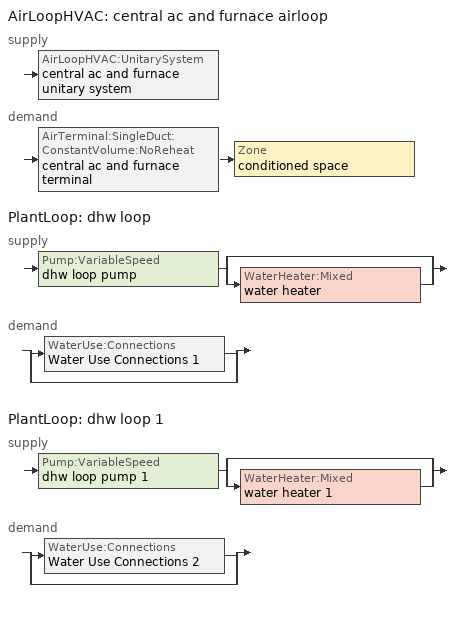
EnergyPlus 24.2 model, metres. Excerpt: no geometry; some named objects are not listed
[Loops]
AirLoopHVAC 'central ac and furnace airloop'
 supply: AirLoopHVAC:UnitarySystem 'central ac and furnace unitary system'
 demand: AirTerminal:SingleDuct:ConstantVolume:NoReheat 'central ac and furnace terminal' > Zone 'conditioned space'
PlantLoop 'dhw loop'
 supply: Pump:VariableSpeed 'dhw loop pump' > split
  | bypass
  | WaterHeater:Mixed 'water heater'
 demand: split
  | WaterUse:Connections 'Water Use Connections 1'
  | bypass
PlantLoop 'dhw loop 1'
 supply: Pump:VariableSpeed 'dhw loop pump 1' > split
  | bypass
  | WaterHeater:Mixed 'water heater 1'
 demand: split
  | WaterUse:Connections 'Water Use Connections 2'
  | bypass
[ZoneControl:Thermostat]
conditioned space Thermostat: Zone or ZoneList=conditioned space; Control Type Schedule=conditioned space Thermostat Schedule; Control 1=conditioned space temperature setpoint; Temperature Difference Between Cutout And Setpoint {deltaC}=0
[ThermostatSetpoint:DualSetpoint]
conditioned space temperature setpoint: Heating Setpoint Temperature Schedule=heating setpoint; Cooling Setpoint Temperature Schedule=cooling setpoint
[AirTerminal:SingleDuct:ConstantVolume:NoReheat]
central ac and furnace terminal: Availability Schedule=Always On Discrete; Maximum Air Flow Rate {m3/s}=1.33467
[AirLoopHVAC:UnitarySystem] Control Type=Load; Controlling Zone or Thermostat Location=conditioned space; Dehumidification Control Type=None; Availability Schedule=Always On Discrete; Fan Placement=BlowThrough; DX Heating Coil Sizing Ratio=1; Use DOAS DX Cooling Coil=No; Minimum Supply Air Temperature {C}=2; Latent Load Control=SensibleOnlyLoadControl; Heating Supply Air Flow Rate Method=SupplyAirFlowRate; No Load Supply Air Flow Rate Method=SupplyAirFlowRate; No Load Supply Air Flow Rate {m3/s}=0; No Load Supply Air Flow Rate Control Set To Low Speed=Yes; Maximum Supply Air Temperature {C}=48.8889; Maximum Outdoor Dry-Bulb Temperature for Supplemental Heater Operation {C}=21; Ancillary On-Cycle Electric Power {W}=0; Ancillary Off-Cycle Electric Power {W}=0
Name | Supply Fan | Supply Air Fan Operating Mode Schedule | Heating Coil | Cooling Supply Air Flow Rate Method | Heating Supply Air Flow Rate {m3/s} | Cooling Coil | Cooling Supply Air Flow Rate {m3/s}
unit heater unitary system | unit heater supply fan | unit heater auto fan schedule | unit heater htg coil | None | 0.00141584
unit heater unitary system 1 | unit heater supply fan 1 | unit heater auto fan schedule 1 | unit heater htg coil 1 | None | 0.00141584
unit heater unitary system 2 | unit heater supply fan 2 | unit heater auto fan schedule 2 | unit heater htg coil 2 | None | 0.00141584
unit heater unitary system 3 | unit heater supply fan 3 | unit heater auto fan schedule 3 | unit heater htg coil 3 | None | 0.00141584
central ac and furnace unitary system | central ac and furnace supply fan | central ac and furnace auto fan schedule | central ac and furnace htg coil | SupplyAirFlowRate | 0.976459 | central ac and furnace clg coil | 1.33467
[Fan:SystemModel] Availability Schedule=Always On Discrete; Speed Control Method=Discrete; Electric Power Minimum Flow Rate Fraction=0.2; Design Pressure Rise {Pa}=500; Motor Efficiency=1; Motor In Air Stream Fraction=1; Design Electric Power Consumption {W}=Autosize; Design Power Sizing Method=PowerPerFlow; Electric Power Per Unit Flow Rate Per Unit Pressure {W/((m3/s)-Pa)}=1.66667; Fan Total Efficiency=0.7; Motor Loss Radiative Fraction=0
Name | Design Maximum Air Flow Rate {m3/s} | Electric Power Per Unit Flow Rate {W/(m3/s)} | Number of Speeds | Speed Flow Fraction 1 | Speed Electric Power Fraction 1 | Speed Flow Fraction 2 | Speed Electric Power Fraction 2
unit heater supply fan; unit heater supply fan 1; unit heater supply fan 2; unit heater supply fan 3 | 0.00141584 | 1e-06 | 1 | 1 | 1
central ac and furnace supply fan | 1.33467 | 794.58 | 2 | 0.73161 | 0.3916 | 1 | 1
[Coil:Heating:Fuel] Availability Schedule=Always On Discrete; Fuel Type=NaturalGas; On Cycle Parasitic Electric Load {W}=0; Off Cycle Parasitic Fuel Load {W}=0
Name | Burner Efficiency | Nominal Capacity {W}
unit heater htg coil; unit heater htg coil 1; unit heater htg coil 2; unit heater htg coil 3 | 0.3 | 0.293071
central ac and furnace htg coil | 0.98 | 33095.9
[Zone equipment]
conditioned space: central ac and furnace terminal, unit heater unitary system, unit heater unitary system 1, unit heater unitary system 2, unit heater unitary system 3
[AirLoopHVAC]
central ac and furnace airloop: Design Supply Air Flow Rate {m3/s}=1.33467; Design Return Air Flow Fraction of Supply Air Flow=1
[Sizing:System]
central ac and furnace airloop: Type of Load to Size On=Sensible; Design Outdoor Air Flow Rate {m3/s}=Autosize; Central Heating Maximum System Air Flow Ratio=0.3; Preheat Design Temperature {C}=7; Preheat Design Humidity Ratio {kgWater/kgDryAir}=0.008; Precool Design Temperature {C}=12.8; Precool Design Humidity Ratio {kgWater/kgDryAir}=0.008; Central Cooling Design Supply Air Temperature {C}=12.8; Central Heating Design Supply Air Temperature {C}=16.7; Type of Zone Sum to Use=NonCoincident; 100% Outdoor Air in Cooling=Yes; 100% Outdoor Air in Heating=Yes; Central Cooling Design Supply Air Humidity Ratio {kgWater/kgDryAir}=0.0085; Central Heating Design Supply Air Humidity Ratio {kgWater/kgDryAir}=0.008; Cooling Supply Air Flow Rate Method=DesignDay; Cooling Supply Air Flow Rate {m3/s}=0; Cooling Supply Air Flow Rate Per Floor Area {m3/s-m2}=0.00996765; Cooling Fraction of Autosized Cooling Supply Air Flow Rate=1; Cooling Supply Air Flow Rate Per Unit Cooling Capacity {m3/s-W}=3.94755e-05; Heating Supply Air Flow Rate Method=DesignDay; Heating Supply Air Flow Rate {m3/s}=0; Heating Supply Air Flow Rate Per Floor Area {m3/s-m2}=0.00996765; Heating Fraction of Autosized Heating Supply Air Flow Rate=1; Heating Fraction of Autosized Cooling Supply Air Flow Rate=1; Heating Supply Air Flow Rate Per Unit Heating Capacity {m3/s-W}=3.15882e-05; System Outdoor Air Method=ZoneSum; Zone Maximum Outdoor Air Fraction=1; Cooling Design Capacity Method=CoolingDesignCapacity; Cooling Design Capacity {W}=Autosize; Cooling Design Capacity Per Floor Area {W/m2}=234.7; Fraction of Autosized Cooling Design Capacity=1; Heating Design Capacity Method=HeatingDesignCapacity; Heating Design Capacity {W}=Autosize; Heating Design Capacity Per Floor Area {W/m2}=157; Fraction of Autosized Heating Design Capacity=1; Central Cooling Capacity Control Method=OnOff; Occupant Diversity=Autosize
[AvailabilityManager:Scheduled]
central ac and furnace airloop Availability Manager: Schedule=Always On Discrete
[Coil:Cooling:DX:SingleSpeed]
central ac and furnace clg coil: Availability Schedule=Always On Discrete; Gross Rated Total Cooling Capacity {W}=25560.3; Gross Rated Sensible Heat Ratio=0.759906; Gross Rated Cooling COP {W/W}=4.0394; Rated Air Flow Rate {m3/s}=1.31528; Rated Evaporator Fan Power Per Volume Flow Rate 2017 {W/(m3/s)}=773.3; Rated Evaporator Fan Power Per Volume Flow Rate 2023 {W/(m3/s)}=934.4; Total Cooling Capacity Function of Temperature Curve=Cool-CAP-fT1; Total Cooling Capacity Function of Flow Fraction Curve=Cool-CAP-fFF1; Energy Input Ratio Function of Temperature Curve=Cool-EIR-fT1; Energy Input Ratio Function of Flow Fraction Curve=Cool-EIR-fFF1; Part Load Fraction Correlation Curve=Cool-PLF-fPLR1; Minimum Outdoor Dry-Bulb Temperature for Compressor Operation {C}=-25; Nominal Time for Condensate Removal to Begin {s}=1000; Ratio of Initial Moisture Evaporation Rate and Steady State Latent Capacity=1.5; Maximum Cycling Rate {cycles/hr}=3; Latent Capacity Time Constant {s}=45; Condenser Type=AirCooled; Evaporative Condenser Effectiveness=0.9; Evaporative Condenser Air Flow Rate {m3/s}=Autosize; Evaporative Condenser Pump Rated Power Consumption {W}=Autosize; Crankcase Heater Capacity {W}=50; Maximum Outdoor Dry-Bulb Temperature for Crankcase Heater Operation {C}=10; Basin Heater Capacity {W/K}=0; Basin Heater Setpoint Temperature {C}=2
[PlantLoop] Fluid Type=Water; Maximum Loop Temperature {C}=100; Minimum Loop Temperature {C}=0; Maximum Loop Flow Rate {m3/s}=0.01; Minimum Loop Flow Rate {m3/s}=0; Plant Loop Volume {m3}=0.003; Load Distribution Scheme=Optimal; Plant Loop Demand Calculation Scheme=SingleSetpoint; Common Pipe Simulation=None
Name | Plant Equipment Operation Scheme
dhw loop | dhw loop Operation Schemes
dhw loop 1 | dhw loop 1 Operation Schemes
[Sizing:Plant] Loop Type=Heating; Design Loop Exit Temperature {C}=56; Loop Design Temperature Difference {deltaC}=5.55556; Sizing Option=NonCoincident; Zone Timesteps in Averaging Window=1; Coincident Sizing Factor Mode=None
dhw loop; dhw loop 1
[Pump:VariableSpeed] Design Maximum Flow Rate {m3/s}=0.01; Design Pump Head {Pa}=1; Design Power Consumption {W}=0; Motor Efficiency=0.85; Fraction of Motor Inefficiencies to Fluid Stream=0; Coefficient 1 of the Part Load Performance Curve=0; Coefficient 2 of the Part Load Performance Curve=1; Coefficient 3 of the Part Load Performance Curve=0; Coefficient 4 of the Part Load Performance Curve=0; Design Minimum Flow Rate {m3/s}=0; Pump Control Type=Intermittent; Skin Loss Radiative Fraction=0.5; Design Power Sizing Method=PowerPerFlowPerPressure; Design Electric Power per Unit Flow Rate {W/(m3/s)}=348701.1; Design Shaft Power per Unit Flow Rate per Unit Head {W/((m3/s)-Pa)}=1.28205; Design Minimum Flow Rate Fraction=0
dhw loop pump; dhw loop pump 1
[WaterHeater:Mixed] Deadband Temperature Difference {deltaC}=2; Maximum Temperature Limit {C}=99; Heater Control Type=Cycle; Heater Maximum Capacity {W}=10550.6; Heater Minimum Capacity {W}=0; Heater Ignition Minimum Flow Rate {m3/s}=0; Heater Ignition Delay {s}=0; Heater Fuel Type=NaturalGas; Off Cycle Parasitic Fuel Consumption Rate {W}=0; Off Cycle Parasitic Fuel Type=Electricity; Off Cycle Parasitic Heat Fraction to Tank=0; On Cycle Parasitic Fuel Consumption Rate {W}=0; On Cycle Parasitic Fuel Type=Electricity; On Cycle Parasitic Heat Fraction to Tank=0; Ambient Temperature Indicator=Zone; Ambient Temperature Zone=conditioned space; Off Cycle Loss Fraction to Zone=0.64; On Cycle Loss Fraction to Zone=1; Use Side Effectiveness=1; Source Side Effectiveness=1; Use Side Design Flow Rate {m3/s}=Autosize; Source Side Design Flow Rate {m3/s}=Autosize; Indirect Water Heating Recovery Time {hr}=1.5; Source Side Flow Control Mode=IndirectHeatPrimarySetpoint
Name | Tank Volume {m3} | Setpoint Temperature Schedule | Heater Thermal Efficiency | Off Cycle Loss Coefficient to Ambient Temperature {W/K} | On Cycle Loss Coefficient to Ambient Temperature {W/K}
water heater | 0.179807 | water heater setpoint | 0.768328 | 4.62402 | 4.62402
water heater 1 | 0.233749 | water heater setpoint 1 | 0.763001 | 5.7273 | 5.7273
[WaterHeater:Sizing] Design Mode=PeakDraw; Time Storage Can Meet Peak Draw {hr}=0.538503; Time for Tank Recovery {hr}=0; Nominal Tank Volume for Autosizing Plant Connections {m3}=1
water heater; water heater 1
[SetpointManager:Scheduled] Control Variable=Temperature
Name | Schedule
Setpoint Manager Scheduled 1 | dhw temp
Setpoint Manager Scheduled 2 | dhw temp 1
[WaterUse:Connections] Drain Water Heat Exchanger Type=None; Drain Water Heat Exchanger Destination=Plant
Name | Water Use Equipment Name 1 | Water Use Equipment Name 2 | Water Use Equipment Name 3 | Water Use Equipment Name 4
Water Use Connections 1 | dhw fixtures | dhw distribution waste | clothes washer | dishwasher
Water Use Connections 2 | dhw fixtures 1 | dhw distribution waste 1 | clothes washer 1 | dishwasher 1
[WaterUse:Equipment]
Name | Peak Flow Rate {m3/s} | Flow Rate Fraction Schedule | Target Temperature Schedule
dhw fixtures | 3.36491e-06 | dhw fixtures schedule | mixed water temperature schedule
dhw distribution waste | 1.0201e-06 | dhw fixtures schedule | mixed water temperature schedule
clothes washer | 7.27439e-07 | clothes washer schedule
dishwasher | 2.18154e-07 | dishwasher schedule
dhw fixtures 1 | 1.12164e-06 | dhw fixtures schedule | mixed water temperature schedule
dhw distribution waste 1 | 3.40033e-07 | dhw fixtures schedule | mixed water temperature schedule
clothes washer 1 | 2.4248e-07 | clothes washer schedule
dishwasher 1 | 7.27179e-08 | dishwasher schedule
[PlantEquipmentOperationSchemes] Control Scheme Object Type 1=PlantEquipmentOperation:HeatingLoad; Control Scheme Schedule Name 1=Always On Discrete
Name | Control Scheme Name 1
dhw loop Operation Schemes | dhw loop Heating Operation Scheme
dhw loop 1 Operation Schemes | dhw loop 1 Heating Operation Scheme
[PlantEquipmentOperation:HeatingLoad] Load Range Lower Limit 1 {W}=0; Load Range Upper Limit 1 {W}=1000000000
Name | Range Equipment List Name 1
dhw loop Heating Operation Scheme | dhw loop Heating Equipment List
dhw loop 1 Heating Operation Scheme | dhw loop 1 Heating Equipment List
[PlantEquipmentList]
dhw loop Heating Equipment List: WaterHeater:Mixed, water heater
dhw loop 1 Heating Equipment List: WaterHeater:Mixed, water heater 1
[EnergyManagementSystem:GlobalVariable]
central_ac_and_furnace_airloop_Fan_RTF
infil_program_Qfan
infil_program_Qinf
natural_vent_program_Qnv
natural_vent_program_Qwhf
[EnergyManagementSystem:InternalVariable]
central_ac_and_furnace_airloop_max_sup_fan_mfr: Internal Data Index Key=central ac and furnace supply fan; Internal Data Type=Fan Maximum Mass Flow Rate
[EnergyManagementSystem:Sensor]
Name | Output:Variable or Output:Meter Index Key | Output:Variable or Output:Meter
airflow_gain | infil flow | Infiltration Sensible Heat Gain Energy
airflow_gain_1 | natural vent flow | Infiltration Sensible Heat Gain Energy
airflow_gain_2 | whole house fan flow | Infiltration Sensible Heat Gain Energy
airflow_loss | infil flow | Infiltration Sensible Heat Loss Energy
airflow_loss_1 | natural vent flow | Infiltration Sensible Heat Loss Energy
airflow_loss_2 | whole house fan flow | Infiltration Sensible Heat Loss Energy
central_ac_and_furnace_airloop_Fan_RTF_s | central ac and furnace supply fan | Fan Runtime Fraction Speed 1
central_ac_and_furnace_airloop_Fan_RTF_s_1 | central ac and furnace supply fan | Fan Runtime Fraction Speed 2
central_ac_and_furnace_clg_coil_s | central ac and furnace clg coil | Cooling Coil Total Cooling Energy
central_ac_and_furnace_htg_coil_s | central ac and furnace htg coil | Heating Coil Heating Energy
central_ac_and_furnace_supply_fan_s; central_ac_and_furnace_supply_fan_s_1 | central ac and furnace supply fan | Fan Electricity Energy
clg_load_cond |  | Cooling:EnergyTransfer:Zone:CONDITIONED SPACE
clg_sp_s; clg_sp_s_1 | cooling setpoint | Schedule Value
clothes_dryer_exhaust_0_sch_s | clothes dryer exhaust 0 schedule | Schedule Value
conditioned_space_clg_unmet_s | conditioned space | Zone Cooling Setpoint Not Met Time
conditioned_space_htg_unmet_s | conditioned space | Zone Heating Setpoint Not Met Time
cool_season | cooling season schedule | Schedule Value
dhw_loss | water heater | Water Heater Heat Loss Energy
dhw_loss_1 | water heater 1 | Water Heater Heat Loss Energy
dhw_rtf | water heater | Water Heater Runtime Fraction
dhw_rtf_1 | water heater 1 | Water Heater Runtime Fraction
fridge_tin_s; tin_s; tin_s_1 | conditioned space | Zone Mean Air Temperature
htg_load_cond |  | Heating:EnergyTransfer:Zone:CONDITIONED SPACE
htg_sp_s; htg_sp_s_1 | heating setpoint | Schedule Value
ig_ee_conv | clothes dryer | Electric Equipment Convective Heating Energy
ig_ee_conv_1 | clothes washer | Electric Equipment Convective Heating Energy
ig_ee_conv_2 | cooking range | Electric Equipment Convective Heating Energy
ig_ee_conv_3 | dishwasher | Electric Equipment Convective Heating Energy
ig_ee_conv_4 | fridge | Electric Equipment Convective Heating Energy
ig_ee_conv_5 | misc plug loads | Electric Equipment Convective Heating Energy
ig_ee_conv_6 | whole house fan | Electric Equipment Convective Heating Energy
ig_ee_rad | clothes dryer | Electric Equipment Radiant Heating Energy
ig_ee_rad_1 | clothes washer | Electric Equipment Radiant Heating Energy
ig_ee_rad_2 | cooking range | Electric Equipment Radiant Heating Energy
ig_ee_rad_3 | dishwasher | Electric Equipment Radiant Heating Energy
ig_ee_rad_4 | fridge | Electric Equipment Radiant Heating Energy
ig_ee_rad_5 | misc plug loads | Electric Equipment Radiant Heating Energy
ig_ee_rad_6 | whole house fan | Electric Equipment Radiant Heating Energy
ig_lgt_conv | interior lighting | Lights Convective Heating Energy
ig_lgt_rad | interior lighting | Lights Radiant Heating Energy
ig_lgt_vis | interior lighting | Lights Visible Radiation Heating Energy
ig_oe_conv | clothes dryer 1 | Other Equipment Convective Heating Energy
ig_oe_conv_1 | cooking range 1 | Other Equipment Convective Heating Energy
ig_oe_conv_2 | general water use latent | Other Equipment Convective Heating Energy
ig_oe_conv_3 | general water use sensible | Other Equipment Convective Heating Energy
ig_oe_conv_4 | water heater energy adjustment1 | Other Equipment Convective Heating Energy
ig_oe_conv_5 | water heater energy adjustment2 | Other Equipment Convective Heating Energy
ig_oe_rad | clothes dryer 1 | Other Equipment Radiant Heating Energy
ig_oe_rad_1 | cooking range 1 | Other Equipment Radiant Heating Energy
ig_oe_rad_2 | general water use latent | Other Equipment Radiant Heating Energy
ig_oe_rad_3 | general water use sensible | Other Equipment Radiant Heating Energy
ig_oe_rad_4 | water heater energy adjustment1 | Other Equipment Radiant Heating Energy
ig_oe_rad_5 | water heater energy adjustment2 | Other Equipment Radiant Heating Energy
ig_ppl_conv | occupants | People Convective Heating Energy
ig_ppl_rad | occupants | People Radiant Heating Energy
im_conv | furniture mass conditioned space 1 | Surface Inside Face Convection Heat Gain Energy
im_conv_1 | partition wall mass | Surface Inside Face Convection Heat Gain Energy
im_ig | furniture mass conditioned space 1 | Surface Inside Face Internal Gains Radiation Heat Gain Energy
im_ig_1 | partition wall mass | Surface Inside Face Internal Gains Radiation Heat Gain Energy
im_lgt | furniture mass conditioned space 1 | Surface Inside Face Lights Radiation Heat Gain Energy
im_lgt_1 | partition wall mass | Surface Inside Face Lights Radiation Heat Gain Energy
im_sol | furniture mass conditioned space 1 | Surface Inside Face Solar Radiation Heat Gain Energy
im_sol_1 | partition wall mass | Surface Inside Face Solar Radiation Heat Gain Energy
im_surf | furniture mass conditioned space 1 | Surface Inside Face Net Surface Thermal Radiation Heat Gain Energy
im_surf_1 | partition wall mass | Surface Inside Face Net Surface Thermal Radiation Heat Gain Energy
mech_vent_range_fan_0_sch_s | mech vent range fan 0 schedule | Schedule Value
mv_conv | mech vent house fan | Electric Equipment Convective Heating Energy
mv_conv_1 | mech vent house fan cfis | Electric Equipment Convective Heating Energy
mv_conv_2 | mech vent range fan 0 | Electric Equipment Convective Heating Energy
mv_conv_3 | mech vent house fan latent load | Other Equipment Convective Heating Energy
mv_conv_4 | mech vent house fan sensible load | Other Equipment Convective Heating Energy
mv_rad | mech vent house fan | Electric Equipment Radiant Heating Energy
mv_rad_1 | mech vent house fan cfis | Electric Equipment Radiant Heating Energy
mv_rad_2 | mech vent range fan 0 | Electric Equipment Radiant Heating Energy
mv_rad_3 | mech vent house fan latent load | Other Equipment Radiant Heating Energy
mv_rad_4 | mech vent house fan sensible load | Other Equipment Radiant Heating Energy
natural_vent_s | natural vent schedule | Schedule Value
out_pb_s |  | Site Outdoor Air Barometric Pressure
out_wt_s |  | Site Outdoor Air Humidity Ratio
site_vw_s |  | Site Wind Speed
ss_back_out | Window1 | Surface Window Shortwave from Zone Back Out Window Heat Transfer Rate
ss_back_out_1 | Window16 | Surface Window Shortwave from Zone Back Out Window Heat Transfer Rate
ss_back_out_10 | Window26 | Surface Window Shortwave from Zone Back Out Window Heat Transfer Rate
ss_back_out_11 | Window28 | Surface Window Shortwave from Zone Back Out Window Heat Transfer Rate
ss_back_out_12 | Window29 | Surface Window Shortwave from Zone Back Out Window Heat Transfer Rate
ss_back_out_13 | Window3 | Surface Window Shortwave from Zone Back Out Window Heat Transfer Rate
ss_back_out_14 | Window30 | Surface Window Shortwave from Zone Back Out Window Heat Transfer Rate
ss_back_out_15 | Window33 | Surface Window Shortwave from Zone Back Out Window Heat Transfer Rate
ss_back_out_16 | Window34 | Surface Window Shortwave from Zone Back Out Window Heat Transfer Rate
ss_back_out_17 | Window35 | Surface Window Shortwave from Zone Back Out Window Heat Transfer Rate
ss_back_out_18 | Window38 | Surface Window Shortwave from Zone Back Out Window Heat Transfer Rate
ss_back_out_19 | Window4 | Surface Window Shortwave from Zone Back Out Window Heat Transfer Rate
ss_back_out_2 | Window18 | Surface Window Shortwave from Zone Back Out Window Heat Transfer Rate
ss_back_out_20 | Window41 | Surface Window Shortwave from Zone Back Out Window Heat Transfer Rate
ss_back_out_21 | Window42 | Surface Window Shortwave from Zone Back Out Window Heat Transfer Rate
ss_back_out_22 | Window43 | Surface Window Shortwave from Zone Back Out Window Heat Transfer Rate
ss_back_out_23 | Window45 | Surface Window Shortwave from Zone Back Out Window Heat Transfer Rate
ss_back_out_24 | Window48 | Surface Window Shortwave from Zone Back Out Window Heat Transfer Rate
ss_back_out_25 | Window50 | Surface Window Shortwave from Zone Back Out Window Heat Transfer Rate
ss_back_out_26 | Window51 | Surface Window Shortwave from Zone Back Out Window Heat Transfer Rate
ss_back_out_27 | Window52 | Surface Window Shortwave from Zone Back Out Window Heat Transfer Rate
ss_back_out_28 | Window54 | Surface Window Shortwave from Zone Back Out Window Heat Transfer Rate
ss_back_out_29 | Window55 | Surface Window Shortwave from Zone Back Out Window Heat Transfer Rate
ss_back_out_3 | Window19 | Surface Window Shortwave from Zone Back Out Window Heat Transfer Rate
ss_back_out_30 | Window56 | Surface Window Shortwave from Zone Back Out Window Heat Transfer Rate
ss_back_out_31 | Window57 | Surface Window Shortwave from Zone Back Out Window Heat Transfer Rate
ss_back_out_32 | Window58 | Surface Window Shortwave from Zone Back Out Window Heat Transfer Rate
ss_back_out_33 | Window59 | Surface Window Shortwave from Zone Back Out Window Heat Transfer Rate
ss_back_out_34 | Window6 | Surface Window Shortwave from Zone Back Out Window Heat Transfer Rate
ss_back_out_35 | Window61 | Surface Window Shortwave from Zone Back Out Window Heat Transfer Rate
ss_back_out_36 | Window64 | Surface Window Shortwave from Zone Back Out Window Heat Transfer Rate
ss_back_out_37 | Window66 | Surface Window Shortwave from Zone Back Out Window Heat Transfer Rate
ss_back_out_38 | Window73 | Surface Window Shortwave from Zone Back Out Window Heat Transfer Rate
ss_back_out_39 | Window75 | Surface Window Shortwave from Zone Back Out Window Heat Transfer Rate
ss_back_out_4 | Window2 | Surface Window Shortwave from Zone Back Out Window Heat Transfer Rate
ss_back_out_40 | Window76 | Surface Window Shortwave from Zone Back Out Window Heat Transfer Rate
ss_back_out_41 | Window78 | Surface Window Shortwave from Zone Back Out Window Heat Transfer Rate
ss_back_out_42 | Window79 | Surface Window Shortwave from Zone Back Out Window Heat Transfer Rate
ss_back_out_5 | Window21 | Surface Window Shortwave from Zone Back Out Window Heat Transfer Rate
ss_back_out_6 | Window22 | Surface Window Shortwave from Zone Back Out Window Heat Transfer Rate
ss_back_out_7 | Window23 | Surface Window Shortwave from Zone Back Out Window Heat Transfer Rate
ss_back_out_8 | Window24 | Surface Window Shortwave from Zone Back Out Window Heat Transfer Rate
ss_back_out_9 | Window25 | Surface Window Shortwave from Zone Back Out Window Heat Transfer Rate
ss_conv | Door1 | Surface Inside Face Convection Heat Gain Energy
ss_conv_1 | Door10 | Surface Inside Face Convection Heat Gain Energy
ss_conv_10 | Window2 | Surface Inside Face Convection Heat Gain Energy
ss_conv_11 | Window21 | Surface Inside Face Convection Heat Gain Energy
ss_conv_12 | Window22 | Surface Inside Face Convection Heat Gain Energy
ss_conv_13 | Window23 | Surface Inside Face Convection Heat Gain Energy
ss_conv_14 | Window24 | Surface Inside Face Convection Heat Gain Energy
ss_conv_15 | Window25 | Surface Inside Face Convection Heat Gain Energy
ss_conv_16 | Window26 | Surface Inside Face Convection Heat Gain Energy
ss_conv_17 | Window28 | Surface Inside Face Convection Heat Gain Energy
ss_conv_18 | Window29 | Surface Inside Face Convection Heat Gain Energy
ss_conv_19 | Window3 | Surface Inside Face Convection Heat Gain Energy
ss_conv_2 | Door11 | Surface Inside Face Convection Heat Gain Energy
ss_conv_20 | Window30 | Surface Inside Face Convection Heat Gain Energy
ss_conv_21 | Window33 | Surface Inside Face Convection Heat Gain Energy
ss_conv_22 | Window34 | Surface Inside Face Convection Heat Gain Energy
ss_conv_23 | Window35 | Surface Inside Face Convection Heat Gain Energy
ss_conv_24 | Window38 | Surface Inside Face Convection Heat Gain Energy
ss_conv_25 | Window4 | Surface Inside Face Convection Heat Gain Energy
ss_conv_26 | Window41 | Surface Inside Face Convection Heat Gain Energy
ss_conv_27 | Window42 | Surface Inside Face Convection Heat Gain Energy
ss_conv_28 | Window43 | Surface Inside Face Convection Heat Gain Energy
ss_conv_29 | Window45 | Surface Inside Face Convection Heat Gain Energy
ss_conv_3 | Door5 | Surface Inside Face Convection Heat Gain Energy
ss_conv_30 | Window48 | Surface Inside Face Convection Heat Gain Energy
ss_conv_31 | Window50 | Surface Inside Face Convection Heat Gain Energy
ss_conv_32 | Window51 | Surface Inside Face Convection Heat Gain Energy
ss_conv_33 | Window52 | Surface Inside Face Convection Heat Gain Energy
ss_conv_34 | Window54 | Surface Inside Face Convection Heat Gain Energy
ss_conv_35 | Window55 | Surface Inside Face Convection Heat Gain Energy
ss_conv_36 | Window56 | Surface Inside Face Convection Heat Gain Energy
ss_conv_37 | Window57 | Surface Inside Face Convection Heat Gain Energy
ss_conv_38 | Window58 | Surface Inside Face Convection Heat Gain Energy
ss_conv_39 | Window59 | Surface Inside Face Convection Heat Gain Energy
ss_conv_4 | Door7 | Surface Inside Face Convection Heat Gain Energy
ss_conv_40 | Window6 | Surface Inside Face Convection Heat Gain Energy
ss_conv_41 | Window61 | Surface Inside Face Convection Heat Gain Energy
ss_conv_42 | Window64 | Surface Inside Face Convection Heat Gain Energy
ss_conv_43 | Window66 | Surface Inside Face Convection Heat Gain Energy
ss_conv_44 | Window73 | Surface Inside Face Convection Heat Gain Energy
ss_conv_45 | Window75 | Surface Inside Face Convection Heat Gain Energy
ss_conv_46 | Window76 | Surface Inside Face Convection Heat Gain Energy
ss_conv_47 | Window78 | Surface Inside Face Convection Heat Gain Energy
ss_conv_48 | Window79 | Surface Inside Face Convection Heat Gain Energy
ss_conv_5 | Door9 | Surface Inside Face Convection Heat Gain Energy
ss_conv_6 | Window1 | Surface Inside Face Convection Heat Gain Energy
ss_conv_7 | Window16 | Surface Inside Face Convection Heat Gain Energy
ss_conv_8 | Window18 | Surface Inside Face Convection Heat Gain Energy
ss_conv_9 | Window19 | Surface Inside Face Convection Heat Gain Energy
ss_ig | Door1 | Surface Inside Face Internal Gains Radiation Heat Gain Energy
ss_ig_1 | Door10 | Surface Inside Face Internal Gains Radiation Heat Gain Energy
ss_ig_10 | Window2 | Surface Inside Face Internal Gains Radiation Heat Gain Energy
ss_ig_11 | Window21 | Surface Inside Face Internal Gains Radiation Heat Gain Energy
ss_ig_12 | Window22 | Surface Inside Face Internal Gains Radiation Heat Gain Energy
ss_ig_13 | Window23 | Surface Inside Face Internal Gains Radiation Heat Gain Energy
ss_ig_14 | Window24 | Surface Inside Face Internal Gains Radiation Heat Gain Energy
ss_ig_15 | Window25 | Surface Inside Face Internal Gains Radiation Heat Gain Energy
ss_ig_16 | Window26 | Surface Inside Face Internal Gains Radiation Heat Gain Energy
ss_ig_17 | Window28 | Surface Inside Face Internal Gains Radiation Heat Gain Energy
ss_ig_18 | Window29 | Surface Inside Face Internal Gains Radiation Heat Gain Energy
ss_ig_19 | Window3 | Surface Inside Face Internal Gains Radiation Heat Gain Energy
ss_ig_2 | Door11 | Surface Inside Face Internal Gains Radiation Heat Gain Energy
ss_ig_20 | Window30 | Surface Inside Face Internal Gains Radiation Heat Gain Energy
ss_ig_21 | Window33 | Surface Inside Face Internal Gains Radiation Heat Gain Energy
ss_ig_22 | Window34 | Surface Inside Face Internal Gains Radiation Heat Gain Energy
ss_ig_23 | Window35 | Surface Inside Face Internal Gains Radiation Heat Gain Energy
ss_ig_24 | Window38 | Surface Inside Face Internal Gains Radiation Heat Gain Energy
ss_ig_25 | Window4 | Surface Inside Face Internal Gains Radiation Heat Gain Energy
ss_ig_26 | Window41 | Surface Inside Face Internal Gains Radiation Heat Gain Energy
ss_ig_27 | Window42 | Surface Inside Face Internal Gains Radiation Heat Gain Energy
ss_ig_28 | Window43 | Surface Inside Face Internal Gains Radiation Heat Gain Energy
ss_ig_29 | Window45 | Surface Inside Face Internal Gains Radiation Heat Gain Energy
ss_ig_3 | Door5 | Surface Inside Face Internal Gains Radiation Heat Gain Energy
ss_ig_30 | Window48 | Surface Inside Face Internal Gains Radiation Heat Gain Energy
ss_ig_31 | Window50 | Surface Inside Face Internal Gains Radiation Heat Gain Energy
ss_ig_32 | Window51 | Surface Inside Face Internal Gains Radiation Heat Gain Energy
ss_ig_33 | Window52 | Surface Inside Face Internal Gains Radiation Heat Gain Energy
ss_ig_34 | Window54 | Surface Inside Face Internal Gains Radiation Heat Gain Energy
ss_ig_35 | Window55 | Surface Inside Face Internal Gains Radiation Heat Gain Energy
ss_ig_36 | Window56 | Surface Inside Face Internal Gains Radiation Heat Gain Energy
ss_ig_37 | Window57 | Surface Inside Face Internal Gains Radiation Heat Gain Energy
ss_ig_38 | Window58 | Surface Inside Face Internal Gains Radiation Heat Gain Energy
ss_ig_39 | Window59 | Surface Inside Face Internal Gains Radiation Heat Gain Energy
ss_ig_4 | Door7 | Surface Inside Face Internal Gains Radiation Heat Gain Energy
ss_ig_40 | Window6 | Surface Inside Face Internal Gains Radiation Heat Gain Energy
ss_ig_41 | Window61 | Surface Inside Face Internal Gains Radiation Heat Gain Energy
ss_ig_42 | Window64 | Surface Inside Face Internal Gains Radiation Heat Gain Energy
ss_ig_43 | Window66 | Surface Inside Face Internal Gains Radiation Heat Gain Energy
ss_ig_44 | Window73 | Surface Inside Face Internal Gains Radiation Heat Gain Energy
ss_ig_45 | Window75 | Surface Inside Face Internal Gains Radiation Heat Gain Energy
ss_ig_46 | Window76 | Surface Inside Face Internal Gains Radiation Heat Gain Energy
ss_ig_47 | Window78 | Surface Inside Face Internal Gains Radiation Heat Gain Energy
ss_ig_48 | Window79 | Surface Inside Face Internal Gains Radiation Heat Gain Energy
ss_ig_5 | Door9 | Surface Inside Face Internal Gains Radiation Heat Gain Energy
ss_ig_6 | Window1 | Surface Inside Face Internal Gains Radiation Heat Gain Energy
ss_ig_7 | Window16 | Surface Inside Face Internal Gains Radiation Heat Gain Energy
ss_ig_8 | Window18 | Surface Inside Face Internal Gains Radiation Heat Gain Energy
ss_ig_9 | Window19 | Surface Inside Face Internal Gains Radiation Heat Gain Energy
ss_lgt | Door1 | Surface Inside Face Lights Radiation Heat Gain Energy
ss_lgt_1 | Door10 | Surface Inside Face Lights Radiation Heat Gain Energy
ss_lgt_2 | Door11 | Surface Inside Face Lights Radiation Heat Gain Energy
ss_lgt_3 | Door5 | Surface Inside Face Lights Radiation Heat Gain Energy
ss_lgt_4 | Door7 | Surface Inside Face Lights Radiation Heat Gain Energy
ss_lgt_5 | Door9 | Surface Inside Face Lights Radiation Heat Gain Energy
ss_sol | Door1 | Surface Inside Face Solar Radiation Heat Gain Energy
ss_sol_1 | Door10 | Surface Inside Face Solar Radiation Heat Gain Energy
ss_sol_2 | Door11 | Surface Inside Face Solar Radiation Heat Gain Energy
ss_sol_3 | Door5 | Surface Inside Face Solar Radiation Heat Gain Energy
ss_sol_4 | Door7 | Surface Inside Face Solar Radiation Heat Gain Energy
ss_sol_5 | Door9 | Surface Inside Face Solar Radiation Heat Gain Energy
ss_surf | Door1 | Surface Inside Face Net Surface Thermal Radiation Heat Gain Energy
ss_surf_1 | Door10 | Surface Inside Face Net Surface Thermal Radiation Heat Gain Energy
ss_surf_10 | Window2 | Surface Inside Face Net Surface Thermal Radiation Heat Gain Energy
ss_surf_11 | Window21 | Surface Inside Face Net Surface Thermal Radiation Heat Gain Energy
ss_surf_12 | Window22 | Surface Inside Face Net Surface Thermal Radiation Heat Gain Energy
ss_surf_13 | Window23 | Surface Inside Face Net Surface Thermal Radiation Heat Gain Energy
ss_surf_14 | Window24 | Surface Inside Face Net Surface Thermal Radiation Heat Gain Energy
ss_surf_15 | Window25 | Surface Inside Face Net Surface Thermal Radiation Heat Gain Energy
ss_surf_16 | Window26 | Surface Inside Face Net Surface Thermal Radiation Heat Gain Energy
ss_surf_17 | Window28 | Surface Inside Face Net Surface Thermal Radiation Heat Gain Energy
ss_surf_18 | Window29 | Surface Inside Face Net Surface Thermal Radiation Heat Gain Energy
ss_surf_19 | Window3 | Surface Inside Face Net Surface Thermal Radiation Heat Gain Energy
ss_surf_2 | Door11 | Surface Inside Face Net Surface Thermal Radiation Heat Gain Energy
ss_surf_20 | Window30 | Surface Inside Face Net Surface Thermal Radiation Heat Gain Energy
ss_surf_21 | Window33 | Surface Inside Face Net Surface Thermal Radiation Heat Gain Energy
ss_surf_22 | Window34 | Surface Inside Face Net Surface Thermal Radiation Heat Gain Energy
ss_surf_23 | Window35 | Surface Inside Face Net Surface Thermal Radiation Heat Gain Energy
ss_surf_24 | Window38 | Surface Inside Face Net Surface Thermal Radiation Heat Gain Energy
ss_surf_25 | Window4 | Surface Inside Face Net Surface Thermal Radiation Heat Gain Energy
ss_surf_26 | Window41 | Surface Inside Face Net Surface Thermal Radiation Heat Gain Energy
ss_surf_27 | Window42 | Surface Inside Face Net Surface Thermal Radiation Heat Gain Energy
ss_surf_28 | Window43 | Surface Inside Face Net Surface Thermal Radiation Heat Gain Energy
ss_surf_29 | Window45 | Surface Inside Face Net Surface Thermal Radiation Heat Gain Energy
ss_surf_3 | Door5 | Surface Inside Face Net Surface Thermal Radiation Heat Gain Energy
ss_surf_30 | Window48 | Surface Inside Face Net Surface Thermal Radiation Heat Gain Energy
ss_surf_31 | Window50 | Surface Inside Face Net Surface Thermal Radiation Heat Gain Energy
ss_surf_32 | Window51 | Surface Inside Face Net Surface Thermal Radiation Heat Gain Energy
ss_surf_33 | Window52 | Surface Inside Face Net Surface Thermal Radiation Heat Gain Energy
ss_surf_34 | Window54 | Surface Inside Face Net Surface Thermal Radiation Heat Gain Energy
ss_surf_35 | Window55 | Surface Inside Face Net Surface Thermal Radiation Heat Gain Energy
ss_surf_36 | Window56 | Surface Inside Face Net Surface Thermal Radiation Heat Gain Energy
ss_surf_37 | Window57 | Surface Inside Face Net Surface Thermal Radiation Heat Gain Energy
ss_surf_38 | Window58 | Surface Inside Face Net Surface Thermal Radiation Heat Gain Energy
ss_surf_39 | Window59 | Surface Inside Face Net Surface Thermal Radiation Heat Gain Energy
ss_surf_4 | Door7 | Surface Inside Face Net Surface Thermal Radiation Heat Gain Energy
ss_surf_40 | Window6 | Surface Inside Face Net Surface Thermal Radiation Heat Gain Energy
ss_surf_41 | Window61 | Surface Inside Face Net Surface Thermal Radiation Heat Gain Energy
ss_surf_42 | Window64 | Surface Inside Face Net Surface Thermal Radiation Heat Gain Energy
ss_surf_43 | Window66 | Surface Inside Face Net Surface Thermal Radiation Heat Gain Energy
ss_surf_44 | Window73 | Surface Inside Face Net Surface Thermal Radiation Heat Gain Energy
ss_surf_45 | Window75 | Surface Inside Face Net Surface Thermal Radiation Heat Gain Energy
ss_surf_46 | Window76 | Surface Inside Face Net Surface Thermal Radiation Heat Gain Energy
ss_surf_47 | Window78 | Surface Inside Face Net Surface Thermal Radiation Heat Gain Energy
ss_surf_48 | Window79 | Surface Inside Face Net Surface Thermal Radiation Heat Gain Energy
ss_surf_5 | Door9 | Surface Inside Face Net Surface Thermal Radiation Heat Gain Energy
ss_surf_6 | Window1 | Surface Inside Face Net Surface Thermal Radiation Heat Gain Energy
ss_surf_7 | Window16 | Surface Inside Face Net Surface Thermal Radiation Heat Gain Energy
ss_surf_8 | Window18 | Surface Inside Face Net Surface Thermal Radiation Heat Gain Energy
ss_surf_9 | Window19 | Surface Inside Face Net Surface Thermal Radiation Heat Gain Energy
ss_trans_in | Window1 | Surface Window Transmitted Solar Radiation Rate
ss_trans_in_1 | Window16 | Surface Window Transmitted Solar Radiation Rate
ss_trans_in_10 | Window26 | Surface Window Transmitted Solar Radiation Rate
ss_trans_in_11 | Window28 | Surface Window Transmitted Solar Radiation Rate
ss_trans_in_12 | Window29 | Surface Window Transmitted Solar Radiation Rate
ss_trans_in_13 | Window3 | Surface Window Transmitted Solar Radiation Rate
ss_trans_in_14 | Window30 | Surface Window Transmitted Solar Radiation Rate
ss_trans_in_15 | Window33 | Surface Window Transmitted Solar Radiation Rate
ss_trans_in_16 | Window34 | Surface Window Transmitted Solar Radiation Rate
ss_trans_in_17 | Window35 | Surface Window Transmitted Solar Radiation Rate
ss_trans_in_18 | Window38 | Surface Window Transmitted Solar Radiation Rate
ss_trans_in_19 | Window4 | Surface Window Transmitted Solar Radiation Rate
ss_trans_in_2 | Window18 | Surface Window Transmitted Solar Radiation Rate
ss_trans_in_20 | Window41 | Surface Window Transmitted Solar Radiation Rate
ss_trans_in_21 | Window42 | Surface Window Transmitted Solar Radiation Rate
ss_trans_in_22 | Window43 | Surface Window Transmitted Solar Radiation Rate
ss_trans_in_23 | Window45 | Surface Window Transmitted Solar Radiation Rate
ss_trans_in_24 | Window48 | Surface Window Transmitted Solar Radiation Rate
ss_trans_in_25 | Window50 | Surface Window Transmitted Solar Radiation Rate
ss_trans_in_26 | Window51 | Surface Window Transmitted Solar Radiation Rate
ss_trans_in_27 | Window52 | Surface Window Transmitted Solar Radiation Rate
ss_trans_in_28 | Window54 | Surface Window Transmitted Solar Radiation Rate
ss_trans_in_29 | Window55 | Surface Window Transmitted Solar Radiation Rate
ss_trans_in_3 | Window19 | Surface Window Transmitted Solar Radiation Rate
ss_trans_in_30 | Window56 | Surface Window Transmitted Solar Radiation Rate
ss_trans_in_31 | Window57 | Surface Window Transmitted Solar Radiation Rate
ss_trans_in_32 | Window58 | Surface Window Transmitted Solar Radiation Rate
ss_trans_in_33 | Window59 | Surface Window Transmitted Solar Radiation Rate
ss_trans_in_34 | Window6 | Surface Window Transmitted Solar Radiation Rate
ss_trans_in_35 | Window61 | Surface Window Transmitted Solar Radiation Rate
ss_trans_in_36 | Window64 | Surface Window Transmitted Solar Radiation Rate
ss_trans_in_37 | Window66 | Surface Window Transmitted Solar Radiation Rate
ss_trans_in_38 | Window73 | Surface Window Transmitted Solar Radiation Rate
ss_trans_in_39 | Window75 | Surface Window Transmitted Solar Radiation Rate
ss_trans_in_4 | Window2 | Surface Window Transmitted Solar Radiation Rate
ss_trans_in_40 | Window76 | Surface Window Transmitted Solar Radiation Rate
ss_trans_in_41 | Window78 | Surface Window Transmitted Solar Radiation Rate
ss_trans_in_42 | Window79 | Surface Window Transmitted Solar Radiation Rate
ss_trans_in_5 | Window21 | Surface Window Transmitted Solar Radiation Rate
ss_trans_in_6 | Window22 | Surface Window Transmitted Solar Radiation Rate
ss_trans_in_7 | Window23 | Surface Window Transmitted Solar Radiation Rate
ss_trans_in_8 | Window24 | Surface Window Transmitted Solar Radiation Rate
ss_trans_in_9 | Window25 | Surface Window Transmitted Solar Radiation Rate
ss_trans_out | Window1 | Surface Inside Face Initial Transmitted Diffuse Transmitted Out Window Solar Radiation Rate
ss_trans_out_1 | Window16 | Surface Inside Face Initial Transmitted Diffuse Transmitted Out Window Solar Radiation Rate
ss_trans_out_10 | Window26 | Surface Inside Face Initial Transmitted Diffuse Transmitted Out Window Solar Radiation Rate
ss_trans_out_11 | Window28 | Surface Inside Face Initial Transmitted Diffuse Transmitted Out Window Solar Radiation Rate
ss_trans_out_12 | Window29 | Surface Inside Face Initial Transmitted Diffuse Transmitted Out Window Solar Radiation Rate
ss_trans_out_13 | Window3 | Surface Inside Face Initial Transmitted Diffuse Transmitted Out Window Solar Radiation Rate
ss_trans_out_14 | Window30 | Surface Inside Face Initial Transmitted Diffuse Transmitted Out Window Solar Radiation Rate
ss_trans_out_15 | Window33 | Surface Inside Face Initial Transmitted Diffuse Transmitted Out Window Solar Radiation Rate
ss_trans_out_16 | Window34 | Surface Inside Face Initial Transmitted Diffuse Transmitted Out Window Solar Radiation Rate
ss_trans_out_17 | Window35 | Surface Inside Face Initial Transmitted Diffuse Transmitted Out Window Solar Radiation Rate
ss_trans_out_18 | Window38 | Surface Inside Face Initial Transmitted Diffuse Transmitted Out Window Solar Radiation Rate
ss_trans_out_19 | Window4 | Surface Inside Face Initial Transmitted Diffuse Transmitted Out Window Solar Radiation Rate
ss_trans_out_2 | Window18 | Surface Inside Face Initial Transmitted Diffuse Transmitted Out Window Solar Radiation Rate
ss_trans_out_20 | Window41 | Surface Inside Face Initial Transmitted Diffuse Transmitted Out Window Solar Radiation Rate
ss_trans_out_21 | Window42 | Surface Inside Face Initial Transmitted Diffuse Transmitted Out Window Solar Radiation Rate
ss_trans_out_22 | Window43 | Surface Inside Face Initial Transmitted Diffuse Transmitted Out Window Solar Radiation Rate
ss_trans_out_23 | Window45 | Surface Inside Face Initial Transmitted Diffuse Transmitted Out Window Solar Radiation Rate
ss_trans_out_24 | Window48 | Surface Inside Face Initial Transmitted Diffuse Transmitted Out Window Solar Radiation Rate
ss_trans_out_25 | Window50 | Surface Inside Face Initial Transmitted Diffuse Transmitted Out Window Solar Radiation Rate
ss_trans_out_26 | Window51 | Surface Inside Face Initial Transmitted Diffuse Transmitted Out Window Solar Radiation Rate
ss_trans_out_27 | Window52 | Surface Inside Face Initial Transmitted Diffuse Transmitted Out Window Solar Radiation Rate
ss_trans_out_28 | Window54 | Surface Inside Face Initial Transmitted Diffuse Transmitted Out Window Solar Radiation Rate
ss_trans_out_29 | Window55 | Surface Inside Face Initial Transmitted Diffuse Transmitted Out Window Solar Radiation Rate
ss_trans_out_3 | Window19 | Surface Inside Face Initial Transmitted Diffuse Transmitted Out Window Solar Radiation Rate
ss_trans_out_30 | Window56 | Surface Inside Face Initial Transmitted Diffuse Transmitted Out Window Solar Radiation Rate
ss_trans_out_31 | Window57 | Surface Inside Face Initial Transmitted Diffuse Transmitted Out Window Solar Radiation Rate
ss_trans_out_32 | Window58 | Surface Inside Face Initial Transmitted Diffuse Transmitted Out Window Solar Radiation Rate
ss_trans_out_33 | Window59 | Surface Inside Face Initial Transmitted Diffuse Transmitted Out Window Solar Radiation Rate
ss_trans_out_34 | Window6 | Surface Inside Face Initial Transmitted Diffuse Transmitted Out Window Solar Radiation Rate
ss_trans_out_35 | Window61 | Surface Inside Face Initial Transmitted Diffuse Transmitted Out Window Solar Radiation Rate
ss_trans_out_36 | Window64 | Surface Inside Face Initial Transmitted Diffuse Transmitted Out Window Solar Radiation Rate
ss_trans_out_37 | Window66 | Surface Inside Face Initial Transmitted Diffuse Transmitted Out Window Solar Radiation Rate
ss_trans_out_38 | Window73 | Surface Inside Face Initial Transmitted Diffuse Transmitted Out Window Solar Radiation Rate
ss_trans_out_39 | Window75 | Surface Inside Face Initial Transmitted Diffuse Transmitted Out Window Solar Radiation Rate
ss_trans_out_4 | Window2 | Surface Inside Face Initial Transmitted Diffuse Transmitted Out Window Solar Radiation Rate
ss_trans_out_40 | Window76 | Surface Inside Face Initial Transmitted Diffuse Transmitted Out Window Solar Radiation Rate
ss_trans_out_41 | Window78 | Surface Inside Face Initial Transmitted Diffuse Transmitted Out Window Solar Radiation Rate
ss_trans_out_42 | Window79 | Surface Inside Face Initial Transmitted Diffuse Transmitted Out Window Solar Radiation Rate
ss_trans_out_5 | Window21 | Surface Inside Face Initial Transmitted Diffuse Transmitted Out Window Solar Radiation Rate
ss_trans_out_6 | Window22 | Surface Inside Face Initial Transmitted Diffuse Transmitted Out Window Solar Radiation Rate
ss_trans_out_7 | Window23 | Surface Inside Face Initial Transmitted Diffuse Transmitted Out Window Solar Radiation Rate
ss_trans_out_8 | Window24 | Surface Inside Face Initial Transmitted Diffuse Transmitted Out Window Solar Radiation Rate
ss_trans_out_9 | Window25 | Surface Inside Face Initial Transmitted Diffuse Transmitted Out Window Solar Radiation Rate
s_conv | Floor1 | Surface Inside Face Convection Heat Gain Energy
s_conv_1 | Floor2 | Surface Inside Face Convection Heat Gain Energy
s_conv_10 | RimJoist2:135 | Surface Inside Face Convection Heat Gain Energy
s_conv_11 | RimJoist2:225 | Surface Inside Face Convection Heat Gain Energy
s_conv_12 | RimJoist2:315 | Surface Inside Face Convection Heat Gain Energy
s_conv_13 | RimJoist2:45 | Surface Inside Face Convection Heat Gain Energy
s_conv_14 | Roof3:135 | Surface Inside Face Convection Heat Gain Energy
s_conv_15 | Roof3:225 | Surface Inside Face Convection Heat Gain Energy
s_conv_16 | Roof3:315 | Surface Inside Face Convection Heat Gain Energy
s_conv_17 | Roof3:45 | Surface Inside Face Convection Heat Gain Energy
s_conv_18 | Slab1 | Surface Inside Face Convection Heat Gain Energy
s_conv_19 | Wall1:135 | Surface Inside Face Convection Heat Gain Energy
s_conv_2 | Floor3 | Surface Inside Face Convection Heat Gain Energy
s_conv_20 | Wall1:225 | Surface Inside Face Convection Heat Gain Energy
s_conv_21 | Wall1:315 | Surface Inside Face Convection Heat Gain Energy
s_conv_22 | Wall1:45 | Surface Inside Face Convection Heat Gain Energy
s_conv_23 | Wall2:135 | Surface Inside Face Convection Heat Gain Energy
s_conv_24 | Wall2:225 | Surface Inside Face Convection Heat Gain Energy
s_conv_25 | Wall2:315 | Surface Inside Face Convection Heat Gain Energy
s_conv_26 | Wall2:45 | Surface Inside Face Convection Heat Gain Energy
s_conv_27 | Wall3:135 | Surface Inside Face Convection Heat Gain Energy
s_conv_28 | Wall3:225 | Surface Inside Face Convection Heat Gain Energy
s_conv_29 | Wall3:315 | Surface Inside Face Convection Heat Gain Energy
s_conv_3 | FoundationWall1 | Surface Inside Face Convection Heat Gain Energy
s_conv_30 | Wall3:45 | Surface Inside Face Convection Heat Gain Energy
s_conv_31 | Wall4:135 | Surface Inside Face Convection Heat Gain Energy
s_conv_32 | Wall4:225 | Surface Inside Face Convection Heat Gain Energy
s_conv_33 | Wall4:315 | Surface Inside Face Convection Heat Gain Energy
s_conv_34 | Wall4:45 | Surface Inside Face Convection Heat Gain Energy
s_conv_35 | Wall5:135 | Surface Inside Face Convection Heat Gain Energy
s_conv_36 | Wall5:225 | Surface Inside Face Convection Heat Gain Energy
s_conv_37 | Wall5:315 | Surface Inside Face Convection Heat Gain Energy
s_conv_38 | Wall5:45 | Surface Inside Face Convection Heat Gain Energy
s_conv_4 | inferred conditioned ceiling | Surface Inside Face Convection Heat Gain Energy
s_conv_5 | inferred conditioned floor | Surface Inside Face Convection Heat Gain Energy
s_conv_6 | RimJoist1:135 | Surface Inside Face Convection Heat Gain Energy
s_conv_7 | RimJoist1:225 | Surface Inside Face Convection Heat Gain Energy
s_conv_8 | RimJoist1:315 | Surface Inside Face Convection Heat Gain Energy
s_conv_9 | RimJoist1:45 | Surface Inside Face Convection Heat Gain Energy
s_ig | Floor1 | Surface Inside Face Internal Gains Radiation Heat Gain Energy
s_ig_1 | Floor2 | Surface Inside Face Internal Gains Radiation Heat Gain Energy
s_ig_10 | RimJoist2:135 | Surface Inside Face Internal Gains Radiation Heat Gain Energy
s_ig_11 | RimJoist2:225 | Surface Inside Face Internal Gains Radiation Heat Gain Energy
s_ig_12 | RimJoist2:315 | Surface Inside Face Internal Gains Radiation Heat Gain Energy
s_ig_13 | RimJoist2:45 | Surface Inside Face Internal Gains Radiation Heat Gain Energy
s_ig_14 | Roof3:135 | Surface Inside Face Internal Gains Radiation Heat Gain Energy
s_ig_15 | Roof3:225 | Surface Inside Face Internal Gains Radiation Heat Gain Energy
s_ig_16 | Roof3:315 | Surface Inside Face Internal Gains Radiation Heat Gain Energy
s_ig_17 | Roof3:45 | Surface Inside Face Internal Gains Radiation Heat Gain Energy
s_ig_18 | Slab1 | Surface Inside Face Internal Gains Radiation Heat Gain Energy
s_ig_19 | Wall1:135 | Surface Inside Face Internal Gains Radiation Heat Gain Energy
s_ig_2 | Floor3 | Surface Inside Face Internal Gains Radiation Heat Gain Energy
s_ig_20 | Wall1:225 | Surface Inside Face Internal Gains Radiation Heat Gain Energy
s_ig_21 | Wall1:315 | Surface Inside Face Internal Gains Radiation Heat Gain Energy
s_ig_22 | Wall1:45 | Surface Inside Face Internal Gains Radiation Heat Gain Energy
s_ig_23 | Wall2:135 | Surface Inside Face Internal Gains Radiation Heat Gain Energy
s_ig_24 | Wall2:225 | Surface Inside Face Internal Gains Radiation Heat Gain Energy
s_ig_25 | Wall2:315 | Surface Inside Face Internal Gains Radiation Heat Gain Energy
s_ig_26 | Wall2:45 | Surface Inside Face Internal Gains Radiation Heat Gain Energy
s_ig_27 | Wall3:135 | Surface Inside Face Internal Gains Radiation Heat Gain Energy
s_ig_28 | Wall3:225 | Surface Inside Face Internal Gains Radiation Heat Gain Energy
s_ig_29 | Wall3:315 | Surface Inside Face Internal Gains Radiation Heat Gain Energy
s_ig_3 | FoundationWall1 | Surface Inside Face Internal Gains Radiation Heat Gain Energy
s_ig_30 | Wall3:45 | Surface Inside Face Internal Gains Radiation Heat Gain Energy
s_ig_31 | Wall4:135 | Surface Inside Face Internal Gains Radiation Heat Gain Energy
s_ig_32 | Wall4:225 | Surface Inside Face Internal Gains Radiation Heat Gain Energy
s_ig_33 | Wall4:315 | Surface Inside Face Internal Gains Radiation Heat Gain Energy
s_ig_34 | Wall4:45 | Surface Inside Face Internal Gains Radiation Heat Gain Energy
s_ig_35 | Wall5:135 | Surface Inside Face Internal Gains Radiation Heat Gain Energy
s_ig_36 | Wall5:225 | Surface Inside Face Internal Gains Radiation Heat Gain Energy
s_ig_37 | Wall5:315 | Surface Inside Face Internal Gains Radiation Heat Gain Energy
s_ig_38 | Wall5:45 | Surface Inside Face Internal Gains Radiation Heat Gain Energy
s_ig_4 | inferred conditioned ceiling | Surface Inside Face Internal Gains Radiation Heat Gain Energy
s_ig_5 | inferred conditioned floor | Surface Inside Face Internal Gains Radiation Heat Gain Energy
s_ig_6 | RimJoist1:135 | Surface Inside Face Internal Gains Radiation Heat Gain Energy
s_ig_7 | RimJoist1:225 | Surface Inside Face Internal Gains Radiation Heat Gain Energy
s_ig_8 | RimJoist1:315 | Surface Inside Face Internal Gains Radiation Heat Gain Energy
s_ig_9 | RimJoist1:45 | Surface Inside Face Internal Gains Radiation Heat Gain Energy
s_lgt | Floor1 | Surface Inside Face Lights Radiation Heat Gain Energy
s_lgt_1 | Floor2 | Surface Inside Face Lights Radiation Heat Gain Energy
s_lgt_10 | RimJoist2:135 | Surface Inside Face Lights Radiation Heat Gain Energy
s_lgt_11 | RimJoist2:225 | Surface Inside Face Lights Radiation Heat Gain Energy
s_lgt_12 | RimJoist2:315 | Surface Inside Face Lights Radiation Heat Gain Energy
s_lgt_13 | RimJoist2:45 | Surface Inside Face Lights Radiation Heat Gain Energy
s_lgt_14 | Roof3:135 | Surface Inside Face Lights Radiation Heat Gain Energy
s_lgt_15 | Roof3:225 | Surface Inside Face Lights Radiation Heat Gain Energy
s_lgt_16 | Roof3:315 | Surface Inside Face Lights Radiation Heat Gain Energy
s_lgt_17 | Roof3:45 | Surface Inside Face Lights Radiation Heat Gain Energy
s_lgt_18 | Slab1 | Surface Inside Face Lights Radiation Heat Gain Energy
s_lgt_19 | Wall1:135 | Surface Inside Face Lights Radiation Heat Gain Energy
s_lgt_2 | Floor3 | Surface Inside Face Lights Radiation Heat Gain Energy
s_lgt_20 | Wall1:225 | Surface Inside Face Lights Radiation Heat Gain Energy
s_lgt_21 | Wall1:315 | Surface Inside Face Lights Radiation Heat Gain Energy
s_lgt_22 | Wall1:45 | Surface Inside Face Lights Radiation Heat Gain Energy
s_lgt_23 | Wall2:135 | Surface Inside Face Lights Radiation Heat Gain Energy
s_lgt_24 | Wall2:225 | Surface Inside Face Lights Radiation Heat Gain Energy
s_lgt_25 | Wall2:315 | Surface Inside Face Lights Radiation Heat Gain Energy
s_lgt_26 | Wall2:45 | Surface Inside Face Lights Radiation Heat Gain Energy
s_lgt_27 | Wall3:135 | Surface Inside Face Lights Radiation Heat Gain Energy
s_lgt_28 | Wall3:225 | Surface Inside Face Lights Radiation Heat Gain Energy
s_lgt_29 | Wall3:315 | Surface Inside Face Lights Radiation Heat Gain Energy
s_lgt_3 | FoundationWall1 | Surface Inside Face Lights Radiation Heat Gain Energy
s_lgt_30 | Wall3:45 | Surface Inside Face Lights Radiation Heat Gain Energy
s_lgt_31 | Wall4:135 | Surface Inside Face Lights Radiation Heat Gain Energy
s_lgt_32 | Wall4:225 | Surface Inside Face Lights Radiation Heat Gain Energy
s_lgt_33 | Wall4:315 | Surface Inside Face Lights Radiation Heat Gain Energy
s_lgt_34 | Wall4:45 | Surface Inside Face Lights Radiation Heat Gain Energy
s_lgt_35 | Wall5:135 | Surface Inside Face Lights Radiation Heat Gain Energy
s_lgt_36 | Wall5:225 | Surface Inside Face Lights Radiation Heat Gain Energy
s_lgt_37 | Wall5:315 | Surface Inside Face Lights Radiation Heat Gain Energy
s_lgt_38 | Wall5:45 | Surface Inside Face Lights Radiation Heat Gain Energy
s_lgt_4 | inferred conditioned ceiling | Surface Inside Face Lights Radiation Heat Gain Energy
tout_s | conditioned space | Zone Outdoor Air Drybulb Temperature
unit_heater_htg_coil_1_s | unit heater htg coil 1 | Heating Coil Heating Energy
unit_heater_htg_coil_2_s | unit heater htg coil 2 | Heating Coil Heating Energy
unit_heater_htg_coil_3_s | unit heater htg coil 3 | Heating Coil Heating Energy
unit_heater_htg_coil_s | unit heater htg coil | Heating Coil Heating Energy
unit_heater_supply_fan_1_s | unit heater supply fan 1 | Fan Electricity Energy
unit_heater_supply_fan_2_s | unit heater supply fan 2 | Fan Electricity Energy
unit_heater_supply_fan_3_s | unit heater supply fan 3 | Fan Electricity Energy
unit_heater_supply_fan_s | unit heater supply fan | Fan Electricity Energy
water_heater_1_energy | water heater 1 | Water Heater NaturalGas Rate
water_heater_1_off_cycle_parasitic | water heater 1 | Water Heater Off Cycle Parasitic Electricity Rate
water_heater_1_on_cycle_parasitic | water heater 1 | Water Heater On Cycle Parasitic Electricity Rate
water_heater_energy | water heater | Water Heater NaturalGas Rate
water_heater_off_cycle_parasitic | water heater | Water Heater Off Cycle Parasitic Electricity Rate
water_heater_on_cycle_parasitic | water heater | Water Heater On Cycle Parasitic Electricity Rate
win_s | conditioned space | Zone Air Humidity Ratio
[Schedule:Constant]
Name | Hourly Value
Always On Discrete | 1
unit heater auto fan schedule; unit heater auto fan schedule 1; unit heater auto fan schedule 2; unit heater auto fan schedule 3; central ac and furnace auto fan schedule | 0
dhw temp; dhw temp 1; water heater setpoint; water heater setpoint 1 | 56
mixed water temperature schedule | 40.5556
[Schedule:Day:Interval]
clothes washer schedule day: No, 01:00, 0.104651, 02:00, 0.0813953, 04:00, 0.0465116, 05:00, 0.0813953, 06:00, 0.127907, 07:00, 0.255814, 08:00, 0.569767, 09:00, 0.848837, 10:00, 1, 11:00, 0.976744, 12:00, 0.872093, 13:00, 0.77907, 14:00, 0.697674, 15:00, 0.569767, 16:00, 0.593023, 17:00, 0.581395, 21:00, 0.569767, 22:00, 0.546512, 23:00, 0.372093, 24:00, 0.197674
clothes washer schedule default day; dishwasher schedule default day; heating setpoint default day; cooling setpoint default day; dhw fixtures schedule default day: No, 24:00, 0
dishwasher schedule day: No, 01:00, 0.135135, 02:00, 0.0630631, 03:00, 0.045045, 05:00, 0.027027, 06:00, 0.0900901, 07:00, 0.18018, 08:00, 0.279279, 09:00, 0.522523, 10:00, 0.585586, 11:00, 0.504505, 12:00, 0.432432, 13:00, 0.378378, 14:00, 0.414414, 15:00, 0.324324, 17:00, 0.342342, 18:00, 0.441441, 19:00, 0.783784, 20:00, 1, 21:00, 0.810811, 22:00, 0.603604, 23:00, 0.396396, 24:00, 0.279279
heating setpoint day: No, 07:00, 18, 23:00, 21, 24:00, 18
cooling setpoint day: No, 24:00, 25
dhw fixtures schedule day: No, 01:00, 0.139535, 02:00, 0.0697674, 03:00, 0.0465116, 04:00, 0.0581395, 05:00, 0.116279, 06:00, 0.395349, 07:00, 0.906977, 08:00, 1, 09:00, 0.930233, 10:00, 0.77907, 11:00, 0.651163, 12:00, 0.546512, 13:00, 0.465116, 14:00, 0.406977, 15:00, 0.383721, 16:00, 0.360465, 17:00, 0.44186, 18:00, 0.593023, 20:00, 0.697674, 21:00, 0.639535, 22:00, 0.55814, 23:00, 0.44186, 24:00, 0.302326
[Schedule:Week:Daily]
clothes washer schedule Week Rule - Jan1-Dec31: clothes washer schedule day, clothes washer schedule day, clothes washer schedule day, clothes washer schedule day, clothes washer schedule day, clothes washer schedule day, clothes washer schedule day, clothes washer schedule default day, clothes washer schedule default day, clothes washer schedule default day, clothes washer schedule default day, clothes washer schedule default day
dishwasher schedule Week Rule - Jan1-Dec31: dishwasher schedule day, dishwasher schedule day, dishwasher schedule day, dishwasher schedule day, dishwasher schedule day, dishwasher schedule day, dishwasher schedule day, dishwasher schedule default day, dishwasher schedule default day, dishwasher schedule default day, dishwasher schedule default day, dishwasher schedule default day
heating setpoint Week Rule - Jan1-Dec31: heating setpoint day, heating setpoint day, heating setpoint day, heating setpoint day, heating setpoint day, heating setpoint day, heating setpoint day, heating setpoint default day, heating setpoint default day, heating setpoint default day, heating setpoint default day, heating setpoint default day
cooling setpoint Week Rule - Jan1-Dec31: cooling setpoint day, cooling setpoint day, cooling setpoint day, cooling setpoint day, cooling setpoint day, cooling setpoint day, cooling setpoint day, cooling setpoint default day, cooling setpoint default day, cooling setpoint default day, cooling setpoint default day, cooling setpoint default day
dhw fixtures schedule Week Rule - Jan1-Dec31: dhw fixtures schedule day, dhw fixtures schedule day, dhw fixtures schedule day, dhw fixtures schedule day, dhw fixtures schedule day, dhw fixtures schedule day, dhw fixtures schedule day, dhw fixtures schedule default day, dhw fixtures schedule default day, dhw fixtures schedule default day, dhw fixtures schedule default day, dhw fixtures schedule default day
[Schedule:Year]
clothes washer schedule: clothes washer schedule Week Rule - Jan1-Dec31, 1, 1, 12, 31
dishwasher schedule: dishwasher schedule Week Rule - Jan1-Dec31, 1, 1, 12, 31
heating setpoint: heating setpoint Week Rule - Jan1-Dec31, 1, 1, 12, 31
cooling setpoint: cooling setpoint Week Rule - Jan1-Dec31, 1, 1, 12, 31
dhw fixtures schedule: dhw fixtures schedule Week Rule - Jan1-Dec31, 1, 1, 12, 31
[Schedule:Compact]
conditioned space Thermostat Schedule: Through: 12/31, For: AllDays, Until: 24:00, 4
[Curve:Biquadratic] Minimum Value of x {BasedOnField A2}=-100; Maximum Value of x {BasedOnField A2}=100; Minimum Value of y {BasedOnField A3}=-100; Maximum Value of y {BasedOnField A3}=100
Name | Coefficient1 Constant | Coefficient2 x | Coefficient3 x**2 | Coefficient4 y | Coefficient5 y**2 | Coefficient6 x*y
Cool-CAP-fT1 | 1.55736 | -0.0744482 | 0.0030986 | 0.00145958 | -4.1148e-05 | -0.000426714
Cool-EIR-fT1 | -0.350448 | 0.11681 | -0.00339951 | -0.00122609 | 0.000600809 | -0.000466884
[Curve:Quadratic] Minimum Value of x {BasedOnField A2}=0
Name | Coefficient1 Constant | Coefficient2 x | Coefficient3 x**2 | Maximum Value of x {BasedOnField A2} | Minimum Curve Output {BasedOnField A3} | Maximum Curve Output {BasedOnField A3}
Cool-CAP-fFF1 | 0.718664 | 0.417974 | -0.136638 | 2 | 0 | 2
Cool-EIR-fFF1 | 1.14349 | -0.13944 | -0.00404779 | 2 | 0 | 2
Cool-PLF-fPLR1 | 0.93 | 0.07 | 0 | 1 | 0.7 | 1
